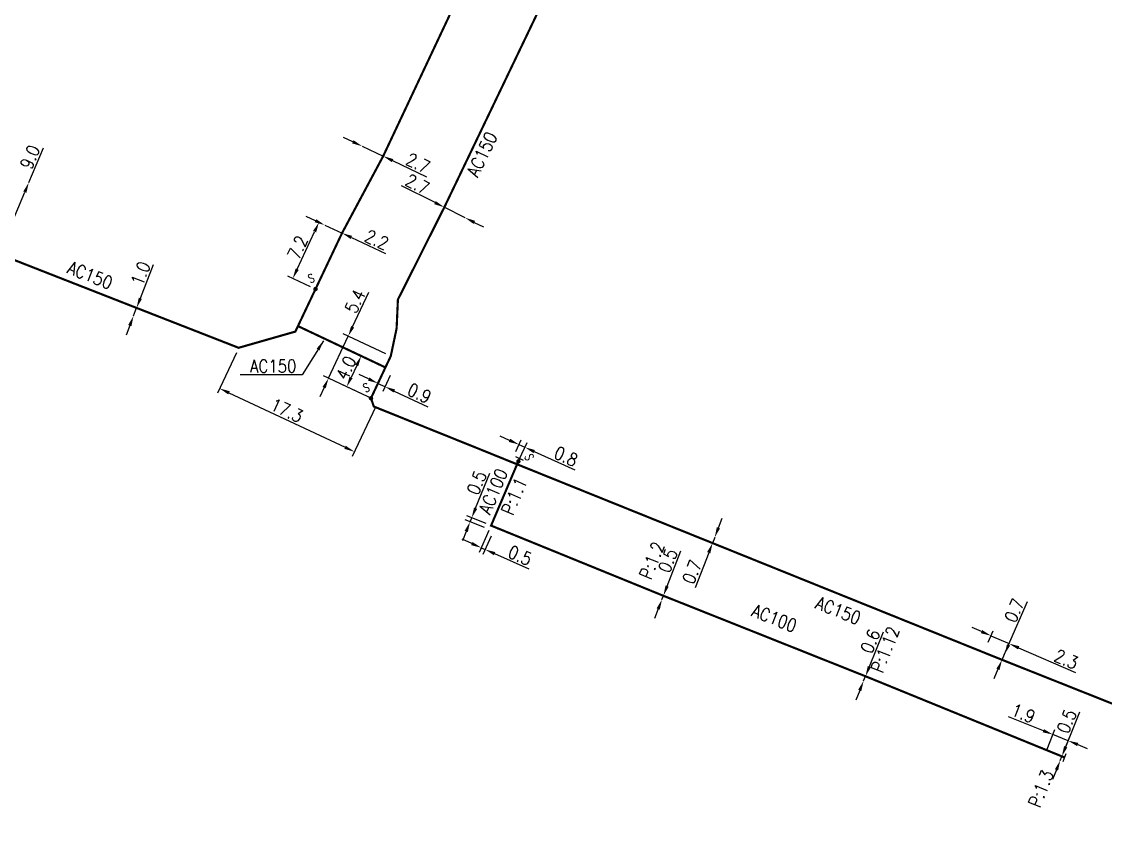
# Model space of a CAD drawing. Header units: millimetres. Extents: x 113011 to 114001, y 124000 to 125001.
# Drawn here: x 113791.3 to 113917.1, y 124767.7 to 124860.4 of the extents above; entities that cross this region are included whole.
import ezdxf
from ezdxf.enums import TextEntityAlignment as Align

# ---------------------------------------------------------------- set-up
doc = ezdxf.new("R2010")
doc.units = ezdxf.units.MM
doc.header["$PDMODE"] = 34
doc.linetypes.add('L_25_AP', pattern=[2000, 1000, 1000])
doc.layers.get('0').update_dxf_attribs({"linetype": 'CONTINUOUS'})
doc.layers.get('Defpoints').update_dxf_attribs({"linetype": 'CONTINUOUS'})
for name, color, linetype in [('L_150', 1, 'CONTINUOUS'), ('L_300', 7, 'CONTINUOUS'), ('L_340', 7, 'CONTINUOUS')]:
    doc.layers.add(name, color=color, linetype=linetype)
doc.styles.add('G_ROMANS', font='ROMANS.SHX', dxfattribs={"width": 0.75})
doc.styles.get("Standard").update_dxf_attribs({"font": 'romans.shx', "width": 0.85})
doc.dimstyles.get("Standard").update_dxf_attribs({"dimtxt": 1.5, "dimasz": 1.2, "dimexe": 0.625, "dimexo": 0.625, "dimgap": 0.25, "dimtad": 1, "dimdec": 1, "dimzin": 0, "dimdsep": 46, "dimtxsty": 'Standard', "dimcen": -0.5, "dimadec": 0, "dimazin": 0, "dimtfac": 1, "dimtdec": 1, "dimtmove": 0, "dimatfit": 3, "dimfxl": 0, "dimtolj": 1, "dimtzin": 0, "dimarcsym": 0})

# ---------------------------------------------------------------- blocks, each defined once
blk = doc.blocks.new('L_300_11')
at = {"color": 0, "linetype": 'Continuous', "const_width": 0.248, "flags": 128}
blk.add_lwpolyline([(-0.13, 0, 1), (0.13, 0, 1)], format="xyb", close=True, dxfattribs=at)
at = {"color": 0, "linetype": 'Continuous', "style": 'G_ROMANS', "width": 0.75}
blk.add_text('S', height=1, dxfattribs=at).set_placement((0, 1.35), align=Align.MIDDLE)
at = {"color": 0, "linetype": 'Continuous', "width": 0.75, "flags": 3}
for tag, p in [('DEF_LEG', (0, -5)), ('DEF_COUP', (0, -7.5)), ('DEF_TYPE', (0, -10))]:
    blk.add_attdef(tag, text='', height=1.2, dxfattribs=at).set_placement(p, align=Align.MIDDLE)
blk = doc.blocks.new('L_340_07')
at = {"color": 0, "linetype": 'Continuous', "const_width": 0.25, "flags": 128}
blk.add_lwpolyline([(0, 0), (0.35, 0)], dxfattribs=at)
at = {"color": 0, "linetype": 'Continuous', "flags": 128}
blk.add_lwpolyline([(0.35, -0.5), (0.35, 0.5)], dxfattribs=at)
at = {"color": 0, "linetype": 'Continuous', "width": 0.75, "flags": 3}
for tag, p in [('DEF_LEG', (0.72, -3.47)), ('DEF_COUP', (0.72, -5.97)), ('DEF_TYPE', (0.72, -8.47))]:
    blk.add_attdef(tag, text='', height=1.2, dxfattribs=at).set_placement(p, align=Align.MIDDLE)
blk = doc.blocks.new('*D44')
at = {"layer": 'Defpoints', "color": 0, "linetype": 'Continuous', "transparency": 16777216}
for p in [(113903.83, 124789.05), (113903.26, 124787.73), (113905.12, 124786.25)]:
    blk.add_point(p, dxfattribs=at)
at = {"layer": 'L_150', "color": 0, "linetype": 'Continuous', "lineweight": -2, "transparency": 16777216}
for p, q in [((113902.73, 124789.53), (113901.63, 124790.01)), ((113903.51, 124788.31), (113904.08, 124789.62)), ((113903.83, 124789.05), (113905.94, 124788.13)), ((113905.37, 124786.82), (113906.19, 124788.7)), ((113907.04, 124787.65), (113913.63, 124784.77))]:
    blk.add_line(p, q, dxfattribs=at)
at = {"layer": 'L_150', "color": 0, "linetype": 'Continuous', "transparency": 16777216}
for points in [[(113902.81, 124789.71), (113902.65, 124789.34), (113903.83, 124789.05)], [(113907.12, 124787.83), (113906.96, 124787.46), (113905.94, 124788.13)]]:
    blk.add_solid(points, dxfattribs=at)
at = {"layer": 'L_150', "color": 0, "linetype": 'Continuous', "transparency": 16777216, "insert": (113912.57, 124786.32), "char_height": 1.5, "attachment_point": 5, "rotation": 336.4124}
blk.add_mtext('\\A1;2.3', dxfattribs=at)
blk = doc.blocks.new('*D45')
at = {"layer": 'Defpoints', "color": 0, "linetype": 'Continuous', "transparency": 16777216}
for p in [(113905.12, 124786.25), (113905.4, 124786.89), (113905.4, 124786.89)]:
    blk.add_point(p, dxfattribs=at)
at = {"layer": 'L_150', "color": 0, "linetype": 'Continuous', "lineweight": -2, "transparency": 16777216}
for p, q in [((113905.88, 124787.99), (113908.09, 124793.04)), ((113905.12, 124786.25), (113905.4, 124786.89)), ((113904.64, 124785.15), (113904.16, 124784.05))]:
    blk.add_line(p, q, dxfattribs=at)
at = {"layer": 'L_150', "color": 0, "linetype": 'Continuous', "transparency": 16777216}
for points in [[(113905.7, 124788.07), (113906.06, 124787.91), (113905.4, 124786.89)], [(113904.46, 124785.23), (113904.82, 124785.07), (113905.12, 124786.25)]]:
    blk.add_solid(points, dxfattribs=at)
at = {"layer": 'L_150', "color": 0, "linetype": 'Continuous', "transparency": 16777216, "insert": (113906.54, 124791.99), "char_height": 1.5, "attachment_point": 5, "rotation": 66.4124}
blk.add_mtext('\\A1;0.7', dxfattribs=at)
blk = doc.blocks.new('*D46')
at = {"layer": 'Defpoints', "color": 0, "linetype": 'Continuous', "transparency": 16777216}
for p in [(113871.49, 124799.81), (113871.74, 124800.46), (113871.74, 124800.46)]:
    blk.add_point(p, dxfattribs=at)
at = {"layer": 'L_150', "color": 0, "linetype": 'Continuous', "lineweight": -2, "transparency": 16777216}
for p, q in [((113872.18, 124801.58), (113872.61, 124802.7)), ((113871.74, 124800.46), (113871.49, 124799.81)), ((113871.05, 124798.69), (113869.46, 124794.62))]:
    blk.add_line(p, q, dxfattribs=at)
at = {"layer": 'L_150', "color": 0, "linetype": 'Continuous', "transparency": 16777216}
for points in [[(113871.99, 124801.65), (113872.36, 124801.51), (113871.74, 124800.46)], [(113870.86, 124798.77), (113871.24, 124798.62), (113871.49, 124799.81)]]:
    blk.add_solid(points, dxfattribs=at)
at = {"layer": 'L_150', "color": 0, "linetype": 'Continuous', "transparency": 16777216, "insert": (113869.11, 124796.46), "char_height": 1.5, "attachment_point": 5, "rotation": 68.7168}
blk.add_mtext('\\A1;0.7', dxfattribs=at)
blk = doc.blocks.new('*D47')
at = {"layer": 'Defpoints', "color": 0, "linetype": 'Continuous', "transparency": 16777216}
for p in [(113911.03, 124777.57), (113910.12, 124775.29), (113912.06, 124775.04)]:
    blk.add_point(p, dxfattribs=at)
at = {"layer": 'L_340', "color": 0, "linetype": 'Continuous', "lineweight": -2, "transparency": 16777216}
for p, q in [((113909.92, 124778.02), (113905.86, 124779.64)), ((113910.35, 124775.87), (113911.26, 124778.15)), ((113912.79, 124776.86), (113911.03, 124777.57)), ((113912.3, 124775.62), (113913.03, 124777.44)), ((113913.91, 124776.41), (113915.02, 124775.97))]:
    blk.add_line(p, q, dxfattribs=at)
at = {"layer": 'L_340', "color": 0, "linetype": 'Continuous', "transparency": 16777216}
for points in [[(113909.99, 124778.2), (113909.84, 124777.83), (113911.03, 124777.57)], [(113913.98, 124776.6), (113913.83, 124776.23), (113912.79, 124776.86)]]:
    blk.add_solid(points, dxfattribs=at)
at = {"layer": 'L_340', "color": 0, "linetype": 'Continuous', "transparency": 16777216, "insert": (113907.59, 124780.03), "char_height": 1.5, "attachment_point": 5, "rotation": 338.1424}
blk.add_mtext('\\A1;1.9', dxfattribs=at)
blk = doc.blocks.new('*D48')
at = {"layer": 'Defpoints', "color": 0, "linetype": 'Continuous', "transparency": 16777216}
for p in [(113912.06, 124775.04), (113911.88, 124774.57), (113911.88, 124774.57)]:
    blk.add_point(p, dxfattribs=at)
at = {"layer": 'L_150', "color": 0, "linetype": 'Continuous', "lineweight": -2, "transparency": 16777216}
for p, q in [((113912.51, 124776.15), (113914.14, 124780.21)), ((113911.88, 124774.57), (113912.06, 124775.04)), ((113911.43, 124773.46), (113910.98, 124772.35))]:
    blk.add_line(p, q, dxfattribs=at)
at = {"layer": 'L_150', "color": 0, "linetype": 'Continuous', "transparency": 16777216}
for points in [[(113912.32, 124776.23), (113912.7, 124776.08), (113912.06, 124775.04)], [(113911.24, 124773.53), (113911.62, 124773.39), (113911.88, 124774.57)]]:
    blk.add_solid(points, dxfattribs=at)
at = {"layer": 'L_150', "color": 0, "linetype": 'Continuous', "transparency": 16777216, "insert": (113912.62, 124779.11), "char_height": 1.5, "attachment_point": 5, "rotation": 68.1424}
blk.add_mtext('\\A1;0.5', dxfattribs=at)
blk = doc.blocks.new('*D49')
at = {"layer": 'Defpoints', "color": 0, "linetype": 'Continuous', "transparency": 16777216}
for p in [(113889.04, 124783.81), (113889.04, 124783.81), (113889.26, 124784.34)]:
    blk.add_point(p, dxfattribs=at)
at = {"layer": 'L_150', "color": 0, "linetype": 'Continuous', "lineweight": -2, "transparency": 16777216}
for p, q in [((113889.71, 124785.46), (113891.34, 124789.51)), ((113889.04, 124783.81), (113889.26, 124784.34)), ((113888.59, 124782.69), (113888.14, 124781.58))]:
    blk.add_line(p, q, dxfattribs=at)
at = {"layer": 'L_150', "color": 0, "linetype": 'Continuous', "transparency": 16777216}
for points in [[(113889.52, 124785.53), (113889.89, 124785.38), (113889.26, 124784.34)], [(113888.4, 124782.77), (113888.77, 124782.62), (113889.04, 124783.81)]]:
    blk.add_solid(points, dxfattribs=at)
at = {"layer": 'L_150', "color": 0, "linetype": 'Continuous', "transparency": 16777216, "insert": (113889.82, 124788.41), "char_height": 1.5, "attachment_point": 5, "rotation": 67.9885}
blk.add_mtext('\\A1;0.6', dxfattribs=at)
blk = doc.blocks.new('*D50')
at = {"layer": 'Defpoints', "color": 0, "linetype": 'Continuous', "transparency": 16777216}
for p in [(113865.78, 124793.69), (113865.62, 124793.27), (113865.62, 124793.27)]:
    blk.add_point(p, dxfattribs=at)
at = {"layer": 'L_150', "color": 0, "linetype": 'Continuous', "lineweight": -2, "transparency": 16777216}
for p, q in [((113866.21, 124794.81), (113867.79, 124798.89)), ((113865.62, 124793.27), (113865.78, 124793.69)), ((113865.18, 124792.16), (113864.75, 124791.04))]:
    blk.add_line(p, q, dxfattribs=at)
at = {"layer": 'L_150', "color": 0, "linetype": 'Continuous', "transparency": 16777216}
for points in [[(113866.03, 124794.88), (113866.4, 124794.74), (113865.78, 124793.69)], [(113865, 124792.23), (113865.37, 124792.08), (113865.62, 124793.27)]]:
    blk.add_solid(points, dxfattribs=at)
at = {"layer": 'L_150', "color": 0, "linetype": 'Continuous', "transparency": 16777216, "insert": (113866.29, 124797.77), "char_height": 1.5, "attachment_point": 5, "rotation": 68.8207}
blk.add_mtext('\\A1;0.5', dxfattribs=at)
blk = doc.blocks.new('*D51')
at = {"layer": 'Defpoints', "color": 0, "linetype": 'Continuous', "transparency": 16777216}
for p in [(113845.77, 124801.84), (113846.03, 124801.19), (113845.08, 124799.07)]:
    blk.add_point(p, dxfattribs=at)
at = {"layer": 'L_150', "color": 0, "linetype": 'Continuous', "lineweight": -2, "transparency": 16777216}
for p, q in [((113845.52, 124801.27), (113844.37, 124798.7)), ((113843.53, 124799.76), (113842.43, 124800.25)), ((113845.78, 124800.62), (113844.83, 124798.49)), ((113844.63, 124799.27), (113845.08, 124799.07)), ((113846.18, 124798.58), (113850.17, 124796.8))]:
    blk.add_line(p, q, dxfattribs=at)
at = {"layer": 'L_150', "color": 0, "linetype": 'Continuous', "transparency": 16777216}
for points in [[(113843.61, 124799.94), (113843.45, 124799.57), (113844.63, 124799.27)], [(113846.26, 124798.76), (113846.1, 124798.39), (113845.08, 124799.07)]]:
    blk.add_solid(points, dxfattribs=at)
at = {"layer": 'L_150', "color": 0, "linetype": 'Continuous', "transparency": 16777216, "insert": (113849.13, 124798.36), "char_height": 1.5, "attachment_point": 5, "rotation": 335.978}
blk.add_mtext('\\A1;0.5', dxfattribs=at)
blk = doc.blocks.new('*D52')
at = {"layer": 'Defpoints', "color": 0, "linetype": 'Continuous', "transparency": 16777216}
for p in [(113843.33, 124802.28), (113845.57, 124801.38), (113845.77, 124801.84)]:
    blk.add_point(p, dxfattribs=at)
at = {"layer": 'L_150', "color": 0, "linetype": 'Continuous', "lineweight": -2, "transparency": 16777216}
for p, q in [((113843.97, 124803.86), (113845.61, 124807.91)), ((113844.99, 124801.61), (113842.76, 124802.52)), ((113845.19, 124802.07), (113842.94, 124802.98)), ((113843.33, 124802.28), (113843.52, 124802.75)), ((113842.89, 124801.17), (113842.44, 124800.06))]:
    blk.add_line(p, q, dxfattribs=at)
at = {"layer": 'L_150', "color": 0, "linetype": 'Continuous', "transparency": 16777216}
for points in [[(113843.79, 124803.93), (113844.16, 124803.78), (113843.52, 124802.75)], [(113842.7, 124801.24), (113843.07, 124801.09), (113843.33, 124802.28)]]:
    blk.add_solid(points, dxfattribs=at)
at = {"layer": 'L_150', "color": 0, "linetype": 'Continuous', "transparency": 16777216, "insert": (113844.09, 124806.82), "char_height": 1.5, "attachment_point": 5, "rotation": 67.9885}
blk.add_mtext('\\A1;0.5', dxfattribs=at)
blk = doc.blocks.new('*D54')
at = {"layer": 'Defpoints', "color": 0, "linetype": 'Continuous', "transparency": 16777216}
for p in [(113849.01, 124811.25), (113848.39, 124809.89), (113848.79, 124808.96)]:
    blk.add_point(p, dxfattribs=at)
at = {"layer": 'L_150', "color": 0, "linetype": 'Continuous', "lineweight": -2, "transparency": 16777216}
for p, q in [((113847.91, 124811.74), (113846.82, 124812.24)), ((113848.65, 124810.46), (113849.26, 124811.82)), ((113849.01, 124811.25), (113849.69, 124810.94)), ((113849.05, 124809.53), (113849.95, 124811.51)), ((113850.78, 124810.44), (113855.5, 124808.3))]:
    blk.add_line(p, q, dxfattribs=at)
at = {"layer": 'L_150', "color": 0, "linetype": 'Continuous', "transparency": 16777216}
for points in [[(113848, 124811.93), (113847.83, 124811.56), (113849.01, 124811.25)], [(113850.86, 124810.62), (113850.7, 124810.26), (113849.69, 124810.94)]]:
    blk.add_solid(points, dxfattribs=at)
at = {"layer": 'L_150', "color": 0, "linetype": 'Continuous', "transparency": 16777216, "insert": (113854.47, 124809.87), "char_height": 1.5, "attachment_point": 5, "rotation": 335.5655}
blk.add_mtext('\\A1;0.8', dxfattribs=at)
blk = doc.blocks.new('*D58')
at = {"layer": 'Defpoints', "color": 0, "linetype": 'Continuous', "transparency": 16777216}
for p in [(113804.6, 124827.12), (113804.24, 124826.19), (113804.24, 124826.19)]:
    blk.add_point(p, dxfattribs=at)
at = {"layer": 'L_150', "color": 0, "linetype": 'Continuous', "lineweight": -2, "transparency": 16777216}
for p, q in [((113805.04, 124828.24), (113806.55, 124832.15)), ((113804.24, 124826.19), (113804.6, 124827.12)), ((113803.81, 124825.07), (113803.38, 124823.95))]:
    blk.add_line(p, q, dxfattribs=at)
at = {"layer": 'L_150', "color": 0, "linetype": 'Continuous', "transparency": 16777216}
for points in [[(113804.85, 124828.31), (113805.22, 124828.17), (113804.6, 124827.12)], [(113803.62, 124825.14), (113804, 124825), (113804.24, 124826.19)]]:
    blk.add_solid(points, dxfattribs=at)
at = {"layer": 'L_150', "color": 0, "linetype": 'Continuous', "transparency": 16777216, "insert": (113805.07, 124831.12), "char_height": 1.5, "attachment_point": 5, "rotation": 68.8706}
blk.add_mtext('\\A1;1.0', dxfattribs=at)
blk = doc.blocks.new('*D59')
at = {"layer": 'Defpoints', "color": 0, "linetype": 'L_25_AP', "transparency": 16777216}
for p in [(113792.08, 124841.69), (113792.08, 124841.69), (113788.62, 124833.38)]:
    blk.add_point(p, dxfattribs=at)
at = {"layer": 'L_150', "color": 0, "linetype": 'L_25_AP', "lineweight": -2, "transparency": 16777216}
for p, q in [((113792.08, 124841.69), (113793.77, 124845.72)), ((113789.08, 124834.49), (113791.62, 124840.58))]:
    blk.add_line(p, q, dxfattribs=at)
at = {"layer": 'L_150', "color": 0, "linetype": 'L_25_AP', "transparency": 16777216}
for points in [[(113791.44, 124840.65), (113791.81, 124840.5), (113792.08, 124841.69)], [(113788.9, 124834.56), (113789.26, 124834.41), (113788.62, 124833.38)]]:
    blk.add_solid(points, dxfattribs=at)
at = {"layer": 'L_150', "color": 0, "linetype": 'L_25_AP', "transparency": 16777216, "insert": (113792.23, 124844.64), "char_height": 1.5, "attachment_point": 5, "rotation": 67.3572}
blk.add_mtext('\\A1;9.0', dxfattribs=at)
blk = doc.blocks.new('*D60')
at = {"layer": 'Defpoints', "color": 0, "linetype": 'Continuous', "transparency": 16777216}
for p in [(113816.45, 124822.49), (113832.64, 124816.25), (113829.9, 124810.42)]:
    blk.add_point(p, dxfattribs=at)
at = {"layer": 'L_150', "color": 0, "linetype": 'Continuous', "lineweight": -2, "transparency": 16777216}
for p, q in [((113816.19, 124821.92), (113813.98, 124817.21)), ((113815.33, 124817.26), (113828.82, 124810.93)), ((113832.37, 124815.69), (113829.64, 124809.86))]:
    blk.add_line(p, q, dxfattribs=at)
at = {"layer": 'L_150', "color": 0, "linetype": 'Continuous', "transparency": 16777216}
for points in [[(113815.41, 124817.45), (113815.24, 124817.08), (113814.24, 124817.77)], [(113828.9, 124811.11), (113828.73, 124810.75), (113829.9, 124810.42)]]:
    blk.add_solid(points, dxfattribs=at)
at = {"layer": 'L_150', "color": 0, "linetype": 'Continuous', "transparency": 16777216, "insert": (113822.04, 124815.22), "char_height": 1.5, "attachment_point": 5, "rotation": 334.8552}
blk.add_mtext('\\A1;17.3', dxfattribs=at)
blk = doc.blocks.new('*D61')
at = {"layer": 'Defpoints', "color": 0, "linetype": 'Continuous', "transparency": 16777216}
for p in [(113833.5, 124820.21), (113834.33, 124819.85), (113833.45, 124817.98)]:
    blk.add_point(p, dxfattribs=at)
at = {"layer": 'L_150', "color": 0, "linetype": 'Continuous', "lineweight": -2, "transparency": 16777216}
for p, q in [((113831.55, 124818.87), (113830.46, 124819.38)), ((113833.24, 124819.64), (113832.37, 124817.8)), ((113834.06, 124819.29), (113833.18, 124817.41)), ((113832.63, 124818.36), (113833.45, 124817.98)), ((113834.53, 124817.47), (113838.44, 124815.64))]:
    blk.add_line(p, q, dxfattribs=at)
at = {"layer": 'L_150', "color": 0, "linetype": 'Continuous', "transparency": 16777216}
for points in [[(113831.63, 124819.05), (113831.46, 124818.69), (113832.63, 124818.36)], [(113834.62, 124817.65), (113834.45, 124817.29), (113833.45, 124817.98)]]:
    blk.add_solid(points, dxfattribs=at)
at = {"layer": 'L_150', "color": 0, "linetype": 'Continuous', "transparency": 16777216, "insert": (113837.45, 124817.2), "char_height": 1.5, "attachment_point": 5, "rotation": 334.8552}
blk.add_mtext('\\A1;0.9', dxfattribs=at)
blk = doc.blocks.new('*D63')
at = {"layer": 'Defpoints', "color": 0, "linetype": 'Continuous', "transparency": 16777216}
for p in [(113833.5, 124820.21), (113829, 124817.96), (113832.64, 124816.25)]:
    blk.add_point(p, dxfattribs=at)
at = {"layer": 'L_150', "color": 0, "linetype": 'Continuous', "lineweight": -2, "transparency": 16777216}
for p, q in [((113832.94, 124820.48), (113830.11, 124821.8)), ((113830.17, 124820.45), (113829.51, 124819.05)), ((113832.07, 124816.52), (113828.44, 124818.22))]:
    blk.add_line(p, q, dxfattribs=at)
at = {"layer": 'L_150', "color": 0, "linetype": 'Continuous', "transparency": 16777216}
for points in [[(113829.99, 124820.53), (113830.35, 124820.36), (113830.68, 124821.53)], [(113829.33, 124819.13), (113829.69, 124818.96), (113829, 124817.96)]]:
    blk.add_solid(points, dxfattribs=at)
at = {"layer": 'L_150', "color": 0, "linetype": 'Continuous', "transparency": 16777216, "insert": (113828.92, 124820.14), "char_height": 1.5, "attachment_point": 5, "rotation": 64.8552}
blk.add_mtext('\\A1;4.0', dxfattribs=at)
blk = doc.blocks.new('*D68')
at = {"layer": 'Defpoints', "color": 0, "linetype": 'Continuous', "transparency": 16777216}
for p in [(113826.46, 124836.74), (113826.46, 124836.74), (113828.46, 124835.81)]:
    blk.add_point(p, dxfattribs=at)
at = {"layer": 'L_150', "color": 0, "linetype": 'Continuous', "lineweight": -2, "transparency": 16777216}
for p, q in [((113825.38, 124837.25), (113824.29, 124837.75)), ((113826.46, 124836.74), (113828.46, 124835.81)), ((113829.55, 124835.31), (113833.51, 124833.46))]:
    blk.add_line(p, q, dxfattribs=at)
at = {"layer": 'L_150', "color": 0, "linetype": 'Continuous', "transparency": 16777216}
for points in [[(113825.46, 124837.43), (113825.29, 124837.07), (113826.46, 124836.74)], [(113829.63, 124835.49), (113829.46, 124835.13), (113828.46, 124835.81)]]:
    blk.add_solid(points, dxfattribs=at)
at = {"layer": 'L_150', "color": 0, "linetype": 'Continuous', "transparency": 16777216, "insert": (113832.49, 124835.04), "char_height": 1.5, "attachment_point": 5, "rotation": 335.0507}
blk.add_mtext('\\A1;2.2', dxfattribs=at)
blk = doc.blocks.new('*D69')
at = {"layer": 'Defpoints', "color": 0, "linetype": 'Continuous', "transparency": 16777216}
for p in [(113825.78, 124837.06), (113826.46, 124836.74), (113825.38, 124829.31)]:
    blk.add_point(p, dxfattribs=at)
at = {"layer": 'L_300', "color": 0, "linetype": 'Continuous', "lineweight": -2, "transparency": 16777216}
for p, q in [((113825.9, 124837.01), (113825.21, 124837.32)), ((113823.25, 124831.62), (113825.27, 124835.97)), ((113824.81, 124829.57), (113822.17, 124830.8))]:
    blk.add_line(p, q, dxfattribs=at)
at = {"layer": 'L_300', "color": 0, "linetype": 'Continuous', "transparency": 16777216}
for points in [[(113825.09, 124836.06), (113825.45, 124835.89), (113825.78, 124837.06)], [(113823.07, 124831.71), (113823.43, 124831.54), (113822.74, 124830.53)]]:
    blk.add_solid(points, dxfattribs=at)
at = {"layer": 'L_300', "color": 0, "linetype": 'Continuous', "transparency": 16777216, "insert": (113823.32, 124834.14), "char_height": 1.5, "attachment_point": 5, "rotation": 65.0508}
blk.add_mtext('\\A1;7.2', dxfattribs=at)
blk = doc.blocks.new('*D70')
at = {"layer": 'Defpoints', "color": 0, "linetype": 'Continuous', "transparency": 16777216}
for p in [(113830.8, 124845.9), (113830.8, 124845.9), (113833.24, 124844.75)]:
    blk.add_point(p, dxfattribs=at)
at = {"layer": 'L_150', "color": 0, "linetype": 'Continuous', "lineweight": -2, "transparency": 16777216}
for p, q in [((113829.72, 124846.42), (113828.63, 124846.93)), ((113830.8, 124845.9), (113833.24, 124844.75)), ((113834.33, 124844.23), (113838.28, 124842.36))]:
    blk.add_line(p, q, dxfattribs=at)
at = {"layer": 'L_150', "color": 0, "linetype": 'Continuous', "transparency": 16777216}
for points in [[(113829.8, 124846.6), (113829.63, 124846.23), (113830.8, 124845.9)], [(113834.41, 124844.41), (113834.24, 124844.05), (113833.24, 124844.75)]]:
    blk.add_solid(points, dxfattribs=at)
at = {"layer": 'L_150', "color": 0, "linetype": 'Continuous', "transparency": 16777216, "insert": (113837.27, 124843.94), "char_height": 1.5, "attachment_point": 5, "rotation": 334.6517}
blk.add_mtext('\\A1;2.7', dxfattribs=at)
blk = doc.blocks.new('*D78')
at = {"layer": 'Defpoints', "color": 0, "linetype": 'Continuous', "transparency": 16777216}
for p in [(113840.34, 124838.81), (113842.75, 124837.6), (113842.75, 124837.6)]:
    blk.add_point(p, dxfattribs=at)
at = {"layer": 'L_150', "color": 0, "linetype": 'Continuous', "lineweight": -2, "transparency": 16777216}
for p, q in [((113839.26, 124839.35), (113835.36, 124841.31)), ((113842.75, 124837.6), (113840.34, 124838.81)), ((113843.82, 124837.06), (113844.89, 124836.52))]:
    blk.add_line(p, q, dxfattribs=at)
at = {"layer": 'L_150', "color": 0, "linetype": 'Continuous', "transparency": 16777216}
for points in [[(113839.35, 124839.52), (113839.17, 124839.17), (113840.34, 124838.81)], [(113843.91, 124837.24), (113843.73, 124836.88), (113842.75, 124837.6)]]:
    blk.add_solid(points, dxfattribs=at)
at = {"layer": 'L_150', "color": 0, "linetype": 'Continuous', "transparency": 16777216, "insert": (113837.22, 124841.49), "char_height": 1.5, "attachment_point": 5, "rotation": 333.3338}
blk.add_mtext('\\A1;2.7', dxfattribs=at)
blk = doc.blocks.new('*D86')
at = {"layer": 'Defpoints', "color": 0, "linetype": 'Continuous', "transparency": 16777216}
for p in [(113834.12, 124821.52), (113826.89, 124818.95), (113832.64, 124816.25)]:
    blk.add_point(p, dxfattribs=at)
at = {"layer": 'L_150', "color": 0, "linetype": 'Continuous', "lineweight": -2, "transparency": 16777216}
for p, q in [((113829.69, 124824.93), (113831.57, 124828.94)), ((113826.89, 124818.95), (113829.18, 124823.84)), ((113833.55, 124821.79), (113828.61, 124824.11)), ((113832.07, 124816.52), (113826.32, 124819.22)), ((113826.38, 124817.87), (113825.87, 124816.78))]:
    blk.add_line(p, q, dxfattribs=at)
at = {"layer": 'L_150', "color": 0, "linetype": 'Continuous', "transparency": 16777216}
for points in [[(113829.51, 124825.01), (113829.87, 124824.84), (113829.18, 124823.84)], [(113826.19, 124817.95), (113826.56, 124817.78), (113826.89, 124818.95)]]:
    blk.add_solid(points, dxfattribs=at)
at = {"layer": 'L_150', "color": 0, "linetype": 'Continuous', "transparency": 16777216, "insert": (113829.98, 124827.9), "char_height": 1.5, "attachment_point": 5, "rotation": 64.8552}
blk.add_mtext('\\A1;5.4', dxfattribs=at)

msp = doc.modelspace()

# ---------------------------------------------------------------- linework, layer by layer
at = {"layer": 'L_150', "linetype": 'L_25_AP', "const_width": 0.25, "flags": 128}
for points in [[(113955.57, 124767.85), (113948.53, 124768.99), (113905.12, 124786.25), (113871.49, 124799.81), (113848.79, 124808.96), (113844.52, 124810.69), (113832.15, 124815.67), (113831.82, 124816.63), (113833.5, 124820.21), (113833.5, 124820.21), (113833.5, 124820.21), (113834.12, 124821.52), (113834.8, 124824.75), (113834.95, 124828.09), (113840.34, 124838.81), (113840.34, 124838.81), (113852.95, 124865.11), (113859.09, 124878.33), (113864.56, 124889.1), (113873.04, 124907.47), (113878.75, 124919.45), (113890.22, 124944.25), (113900.88, 124965.71), (113917.05, 125000)], [(113899.85, 124984.11), (113898.23, 124980.27), (113880.2, 124943.28), (113865.45, 124911.66), (113853.99, 124887.72), (113847.74, 124874.29), (113842.61, 124864.64), (113833.24, 124844.75), (113828.46, 124835.81), (113825.38, 124829.31), (113825.38, 124829.31), (113823.34, 124825.01), (113823.34, 124825.01), (113823.34, 124825.01), (113823.34, 124825.01), (113823.04, 124824.37), (113823.04, 124824.37), (113816.45, 124822.49), (113804.6, 124827.12), (113788.62, 124833.38), (113788.62, 124833.38), (113776.73, 124838.59)], [(113833.5, 124820.21), (113823.34, 124825.01), (113823.34, 124825.01)], [(113912.06, 124775.04), (113889.26, 124784.34), (113865.78, 124793.69), (113845.77, 124801.84), (113848.79, 124808.96), (113848.79, 124808.96), (113848.94, 124809.29), (113848.94, 124809.29)]]:
    msp.add_lwpolyline(points, dxfattribs=at)

# ---------------------------------------------------------------- block references
at = {"layer": 'L_300'}
for p, rotation in [((113825.38, 124829.31), 21.68222684231247), ((113831.82, 124816.63), 23.65649184401677), ((113848.94, 124809.29), 291.3458505154131)]:
    msp.add_blockref('L_300_11', p, dxfattribs=dict(at, rotation=rotation))
at = {"layer": 'L_340'}
for p, rotation in [((113848.94, 124809.29), 65.5655420994082), ((113912.06, 124775.04), 338.1424141717843)]:
    msp.add_blockref('L_340_07', p, dxfattribs=dict(at, rotation=rotation))

# ---------------------------------------------------------------- texts
at = {"layer": 'L_150', "linetype": 'Continuous', "width": 0.85}
for s, rotation, p in [('AC150', 64.3239, (113844.22, 124842.2)), ('AC150', 338.3195, (113796.4, 124831.22)), ('AC100', 67.0342, (113845.66, 124803.05)), ('P:1.1', 67.0342, (113848.29, 124802.93)), ('P:1.2', 68.1424, (113864.33, 124795.46)), ('AC100', 338.3006, (113875.87, 124791.39)), ('AC150', 338.3195, (113883.3, 124792.28))]:
    msp.add_text(s, height=1.5, rotation=rotation, dxfattribs=at).set_placement(p)
at = {"layer": 'L_150', "linetype": 'L_25_AP', "width": 0.85}
for s, rotation, p in [('P:1.12', 67.9885, (113891.21, 124784.61)), ('P:1.3', 68.1424, (113909.51, 124768.96))]:
    msp.add_text(s, height=1.5, rotation=rotation, dxfattribs=at).set_placement(p)
at = {"layer": 'L_150', "linetype": 'Continuous', "insert": (113823.17, 124819.61), "char_height": 1.5, "attachment_point": 9}
msp.add_mtext('\\A1;AC150', dxfattribs=at)

# ---------------------------------------------------------------- dimensions: what is measured, and where the dimension line sits
at = {"layer": 'L_150', "linetype": 'Continuous'}
for base, p1, p2, angle, picture, middle in [((113830.8, 124845.9), (113833.24, 124844.75), (113830.8, 124845.9), 334.6517, '*D70', (113836.84, 124843.04)), ((113842.75, 124837.6), (113840.34, 124838.81), (113842.75, 124837.6), 153.3338, '*D78', (113836.78, 124840.6)), ((113826.46, 124836.74), (113828.46, 124835.81), (113826.46, 124836.74), 335.0507, '*D68', (113832.07, 124834.13)), ((113804.24, 124826.19), (113804.6, 124827.12), (113804.24, 124826.19), 68.8706, '*D58', (113806.01, 124830.76)), ((113829.9, 124810.42), (113816.45, 124822.49), (113832.64, 124816.25), 154.8552, '*D60', (113821.62, 124814.31)), ((113829, 124817.96), (113833.5, 124820.21), (113832.64, 124816.25), 64.8552, '*D63', (113829.83, 124819.72)), ((113833.45, 124817.98), (113833.5, 124820.21), (113834.33, 124819.85), 154.8552, '*D61', (113837.03, 124816.3)), ((113849.00579, 124811.24782), (113848.79121, 124808.96243), (113848.38985, 124809.89217), 335.56554, '*D54', (113854.05164, 124808.95526)), ((113843.33, 124802.28), (113845.77, 124801.84), (113845.57, 124801.38), 67.9885, '*D52', (113845.02, 124806.44)), ((113871.74, 124800.46), (113871.49, 124799.81), (113871.74, 124800.46), 248.7168, '*D46', (113870.04, 124796.1)), ((113845.08, 124799.07), (113845.77, 124801.84), (113846.03, 124801.19), 155.978, '*D51', (113848.72, 124797.44)), ((113865.62, 124793.27), (113865.78, 124793.69), (113865.62, 124793.27), 68.8207, '*D50', (113867.22, 124797.41)), ((113905.4, 124786.89), (113905.12, 124786.25), (113905.4, 124786.89), 246.4124, '*D45', (113907.45, 124791.59)), ((113889.04, 124783.81), (113889.26, 124784.34), (113889.04, 124783.81), 67.9885, '*D49', (113890.75, 124788.04)), ((113903.83, 124789.05), (113905.12, 124786.25), (113903.26, 124787.73), 336.4124, '*D44', (113912.17, 124785.4)), ((113911.88, 124774.57), (113912.06, 124775.04), (113911.88, 124774.57), 68.1424, '*D48', (113913.55, 124778.74))]:
    dim = msp.add_linear_dim(base=base, p1=p1, p2=p2, angle=angle, dimstyle='Standard', dxfattribs=at)
    dim.commit()
    dim.dimension.update_dxf_attribs({"geometry": picture, "text_midpoint": middle, "dimtype": 160})
at = {"layer": 'L_150', "linetype": 'L_25_AP'}
dim = msp.add_linear_dim(base=(113792.08, 124841.69), p1=(113788.62, 124833.38), p2=(113792.08, 124841.69), angle=247.3572, dimstyle='Standard', dxfattribs=at)
dim.commit()
dim.dimension.update_dxf_attribs({"geometry": '*D59', "text_midpoint": (113793.15, 124844.26), "dimtype": 160})
at = {"layer": 'L_150', "linetype": 'Continuous'}
dim = msp.add_linear_dim(base=(113826.89, 124818.95), p1=(113834.12, 124821.52), p2=(113832.64, 124816.25), angle=64.8552, dimstyle='Standard', override={"dimatfit": 0}, dxfattribs=at)
dim.commit()
dim.dimension.update_dxf_attribs({"geometry": '*D86', "text_midpoint": (113830.89, 124827.48), "dimtype": 160})
at = {"layer": 'L_300', "linetype": 'Continuous'}
dim = msp.add_linear_dim(base=(113825.78, 124837.06), p1=(113825.38, 124829.31), p2=(113826.46, 124836.74), angle=245.0508, dimstyle='Standard', dxfattribs=at)
dim.commit()
dim.dimension.update_dxf_attribs({"geometry": '*D69', "text_midpoint": (113824.22, 124833.72), "dimtype": 160})
at = {"layer": 'L_340', "linetype": 'Continuous'}
dim = msp.add_linear_dim(base=(113911.03, 124777.57), p1=(113912.06, 124775.04), p2=(113910.12, 124775.29), angle=338.1424, dimstyle='Standard', dxfattribs=at)
dim.commit()
dim.dimension.update_dxf_attribs({"geometry": '*D47', "text_midpoint": (113907.21, 124779.1), "dimtype": 160})

# ---------------------------------------------------------------- leaders
at = {"layer": 'L_150', "linetype": 'Continuous', "annotation_type": 0, "has_hookline": 1, "hookline_direction": 1, "text_width": 5.77}
msp.add_leader([(113826.31, 124823.31), (113823.83, 124819.36), (113822.63, 124819.36)], dimstyle='Standard', override={"dimatfit": 0}, dxfattribs=at)

doc.saveas('drawing.dxf')
